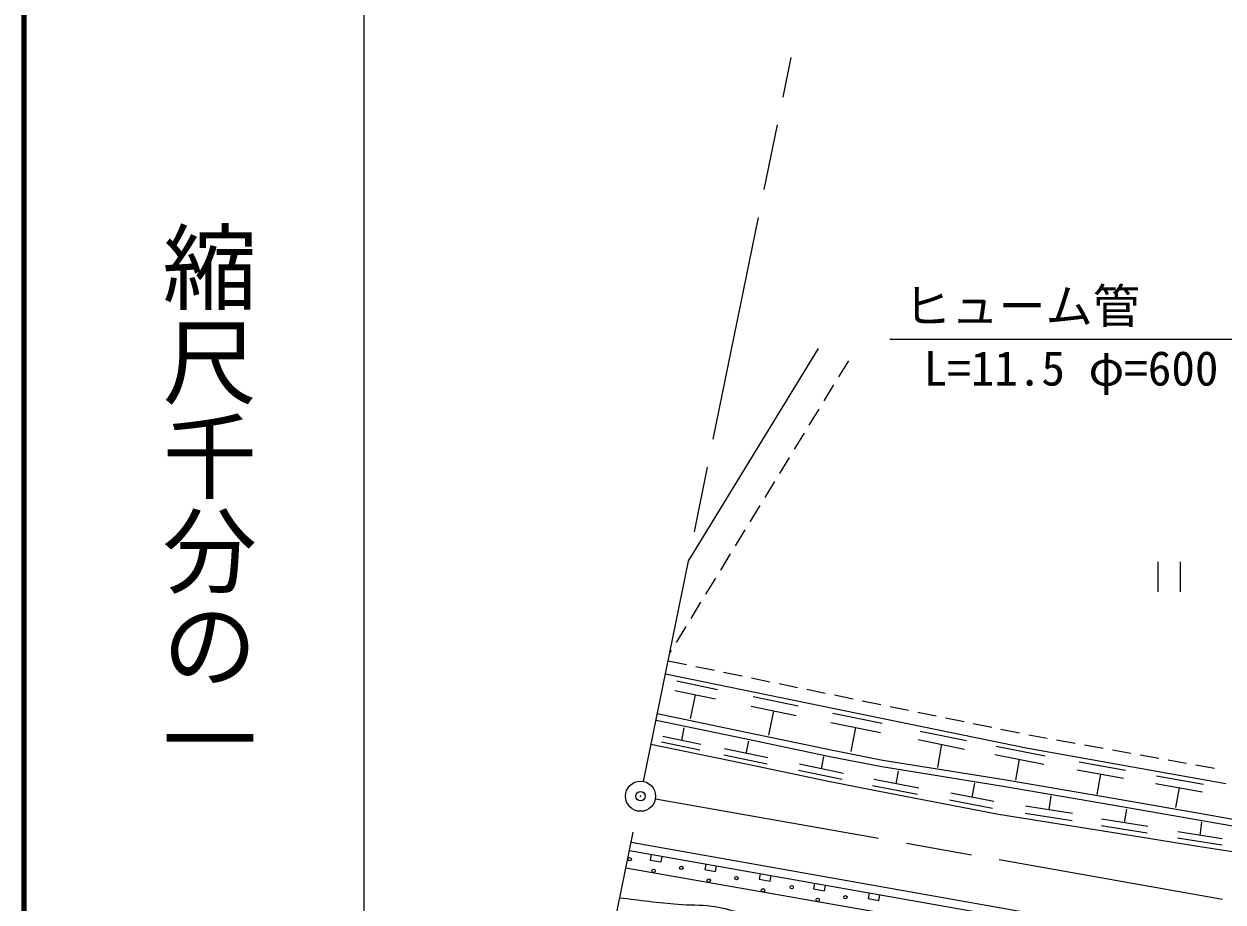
# Model space of a CAD drawing. Units: millimetres, scale not verified. Extents: x 40000 to 680000, y 20000 to 380000.
# Drawn here: x 40000 to 103517, y 254874 to 301394 of the extents above; entities that cross this region are included whole.
import ezdxf
from ezdxf.enums import TextEntityAlignment as Align

# ---------------------------------------------------------------- set-up
doc = ezdxf.new("R2010")
doc.units = ezdxf.units.MM
doc.header["$LTSCALE"] = 1000
doc.header["$PDMODE"] = 32
doc.header["$PDSIZE"] = 500
doc.linetypes.add('CHAIN', pattern=[18.5, 12, -1.5, 3.5, -1.5])
for name, color, linetype, lineweight in [('M-BGD', 7, 'Continuous', 13), ('M-BMK', 2, 'CHAIN', 13), ('M-BMK-SRVR', 3, 'Continuous', 13), ('M-STR-HTXT', 7, 'Continuous', 13), ('M-TTL', 2, 'Continuous', 140), ('M-TTL-BAND', 7, 'Continuous', 25)]:
    doc.layers.add(name, color=color, linetype=linetype, lineweight=lineweight)
doc.layers.add('M-OTRS', color=6, linetype='Continuous')
doc.styles.add('@ＭＳ ゴシック', font='')
doc.styles.add('ＭＳ ゴシック', font='')
doc.styles.get('@ＭＳ ゴシック').set_extended_font_data('@MS Gothic')
doc.styles.get('ＭＳ ゴシック').set_extended_font_data('MS Gothic')

# ---------------------------------------------------------------- blocks, each defined once
blk = doc.blocks.new('田')
at = {"color": 7, "linetype": 'Continuous', "lineweight": 13}
for p, q in [((-0.75, 2), (-0.75, 0)), ((0.75, 0), (0.75, 2))]:
    blk.add_line(p, q, dxfattribs=at)

msp = doc.modelspace()

# ---------------------------------------------------------------- linework, layer by layer
at = {"layer": 'M-BGD'}
for p, q in [((82073, 284198), (75206, 272968)), ((83671, 283553), (83150, 282700)), ((82889, 282273), (82367, 281420)), ((82106, 280993), (81585, 280140)), ((81324, 279714), (80802, 278861)), ((80541, 278434), (80020, 277581)), ((79759, 277154), (79237, 276301)), ((78976, 275875), (78455, 275021)), ((78194, 274595), (77672, 273742)), ((77411, 273315), (76890, 272462)), ((76629, 272035), (76107, 271182)), ((75846, 270756), (75325, 269903)), ((75064, 269476), (74542, 268623)), ((74281, 268196), (74210, 268080)), ((74124, 267657), (75104, 267456)), ((73984, 266971), (93087, 263042)), ((75593, 267355), (76573, 267154)), ((77063, 267053), (78042, 266852)), ((74587, 266585), (76745, 266141)), ((78532, 266751), (79511, 266549)), ((80001, 266449), (80980, 266247)), ((81470, 266146), (82450, 265945)), ((74475, 266079), (76632, 265635)), ((75553, 265857), (75287, 264581)), ((78619, 265756), (81013, 265263)), ((82939, 265844), (83919, 265643)), ((84409, 265542), (85388, 265341)), ((78514, 265253), (80908, 264761)), ((79711, 265007), (79444, 263707)), ((82839, 264888), (85466, 264347)), ((85878, 265240), (86857, 265038)), ((87347, 264938), (88327, 264736)), ((78184, 263517), (73481, 264500)), ((78255, 263860), (73550, 264843)), ((82738, 264393), (85365, 263852)), ((88816, 264635), (89796, 264434)), ((90286, 264333), (91265, 264132)), ((75857, 263227), (73835, 263650)), ((74846, 263439), (74978, 264110)), ((82852, 262899), (78255, 263860)), ((84051, 264122), (83793, 262844)), ((87473, 263935), (89929, 263430)), ((91755, 264031), (92734, 263830)), ((93224, 263729), (94209, 263553)), ((77918, 262245), (73215, 263227)), ((75798, 262914), (73776, 263336)), ((79410, 262505), (77112, 262985)), ((82782, 262556), (78184, 263517)), ((78261, 262745), (78391, 263404)), ((87376, 263483), (89831, 262977)), ((88603, 263230), (88387, 262004)), ((91500, 263132), (94095, 262614)), ((93087, 263042), (103674, 261149)), ((94701, 263465), (95685, 263289)), ((96177, 263201), (97162, 263025)), ((79377, 262170), (77079, 262650)), ((82241, 261930), (82375, 262578)), ((85436, 262030), (82782, 262556)), ((85498, 262375), (82852, 262899)), ((91919, 261340), (85498, 262375)), ((91423, 262698), (94019, 262181)), ((92721, 262440), (92524, 261322)), ((97654, 262937), (98638, 262760)), ((99130, 262672), (100115, 262496)), ((100607, 262408), (101591, 262232)), ((82523, 261282), (77918, 262245)), ((83350, 261366), (81021, 261847)), ((83405, 261689), (81076, 262170)), ((91862, 260995), (85436, 262030)), ((86208, 261142), (86324, 261811)), ((95793, 261875), (98250, 261436)), ((95888, 262294), (98345, 261854)), ((102084, 262144), (103068, 261968)), ((85207, 260750), (82523, 261282)), ((87395, 260911), (85022, 261372)), ((90235, 260415), (90363, 261171)), ((97804, 260333), (91919, 261340)), ((97021, 261656), (96838, 260575)), ((99940, 261150), (102432, 260704)), ((99992, 261560), (102485, 261114)), ((87329, 260575), (84955, 261037)), ((91628, 259505), (85207, 260750)), ((91373, 260194), (89098, 260636)), ((97745, 259988), (91862, 260995)), ((94304, 259759), (94419, 260492)), ((101186, 260927), (101001, 259879)), ((91305, 259832), (89030, 260273)), ((95550, 259561), (93057, 259958)), ((102412, 259182), (97745, 259988)), ((102472, 259526), (97804, 260333)), ((98301, 259068), (98414, 259790)), ((97500, 258569), (91628, 259505)), ((95533, 259174), (93040, 259571)), ((99526, 258871), (97075, 259264)), ((106140, 258517), (102412, 259182)), ((106190, 258863), (102472, 259526)), ((99506, 258525), (97055, 258918)), ((102184, 257817), (97500, 258569)), ((103474, 258219), (101127, 258589)), ((102301, 258404), (102401, 259110)), ((72165, 258043), (100309, 253061)), ((103448, 257891), (101101, 258261)), ((72074, 257598), (95147, 253525)), ((73228, 257394), (73176, 257099)), ((73752, 256997), (73805, 257292)), ((105952, 257230), (102184, 257817)), ((94947, 252631), (71885, 256668)), ((73176, 257099), (73752, 256997)), ((76112, 256885), (76060, 256590)), ((76637, 256488), (76689, 256783)), ((76060, 256590), (76637, 256488)), ((78996, 256376), (78944, 256081)), ((78944, 256081), (79521, 255979)), ((79521, 255979), (79573, 256274)), ((81880, 255867), (81828, 255571)), ((81828, 255571), (82405, 255470)), ((82405, 255470), (82457, 255765)), ((84764, 255358), (84712, 255062)), ((84712, 255062), (85289, 254960)), ((85289, 254960), (85341, 255256))]:
    msp.add_line(p, q, dxfattribs=at)
for centre in [(72085, 257152), (73356, 256526), (74823, 256689), (76275, 256009), (77741, 256144), (79148, 255493), (80673, 255662), (82046, 254990), (83512, 255125)]:
    msp.add_circle(centre, 90, dxfattribs=at)
msp.add_open_spline([(71566, 255105), (72591, 254983), (73614, 254839), (74643, 254754), (75236, 254705), (75836, 254747), (76425, 254663), (77390, 254526), (78310, 254156), (79270, 253995), (79729, 253918), (80200, 253938), (80657, 253853), (81187, 253755), (81688, 253533), (82217, 253428), (82664, 253339), (83125, 253339), (83573, 253256), (84489, 253086), (85375, 252779), (86287, 252588), (87262, 252382), (88250, 252237), (89233, 252071), (90420, 251871), (91624, 251764), (92797, 251494), (93381, 251360), (93961, 251199), (94518, 250978), (95174, 250717), (95784, 250350), (96411, 250026), (96917, 249765), (97416, 249490), (97920, 249226), (98509, 248918), (99089, 248591), (99692, 248310), (100401, 247980), (101143, 247726), (101858, 247409), (102129, 247289), (102395, 247159), (102662, 247031)], degree=3, knots=[0, 0, 0, 0, 1, 1, 1, 2, 2, 2, 3, 3, 3, 4, 4, 4, 5, 5, 5, 6, 6, 6, 7, 7, 7, 8, 8, 8, 9, 9, 9, 10, 10, 10, 11, 11, 11, 12, 12, 12, 13, 13, 13, 14, 14, 14, 15, 15, 15, 15], dxfattribs=at)
at = {"layer": 'M-BMK'}
for p, q in [((72821, 261264), (80637, 299618)), ((73449, 260341), (105502, 254675)), ((66182, 228685), (72502, 259696))]:
    msp.add_line(p, q, dxfattribs=at)
at = {"layer": 'M-BMK-SRVR'}
msp.add_circle((72661, 260480), 800, dxfattribs=at)
at = {"layer": 'M-OTRS'}
msp.add_point((72661, 260480), dxfattribs=at)
at = {"layer": 'M-STR-HTXT'}
msp.add_lwpolyline([(131309, 256052), (113456, 284685), (85866, 284685)], dxfattribs=at)
at = {"layer": 'M-TTL'}
msp.add_line((40000, 380000), (40000, 20000), dxfattribs=at)
at = {"layer": 'M-TTL-BAND'}
msp.add_line((58000, 370000), (58000, 20000), dxfattribs=at)

# ---------------------------------------------------------------- block references
at = {"layer": 'M-BGD', "xscale": 800, "yscale": 800}
msp.add_blockref('田', (100658, 271303), dxfattribs=at)

# ---------------------------------------------------------------- texts
at = {"layer": 'M-STR-HTXT', "style": 'ＭＳ ゴシック'}
msp.add_text('ヒューム管', height=1833, dxfattribs=at).set_placement((86616, 284985), align=Align.BOTTOM_LEFT)
msp.add_text('L=11.5 φ=600', height=1833, dxfattribs=at).set_placement((103274, 281685), align=Align.BOTTOM_RIGHT)
at = {"layer": 'M-TTL-BAND', "style": '@ＭＳ ゴシック'}
msp.add_text('縮尺千分の一', height=3666, rotation=270, dxfattribs=at).set_placement((49777, 261030), align=Align.MIDDLE_RIGHT)

doc.saveas('drawing.dxf')
